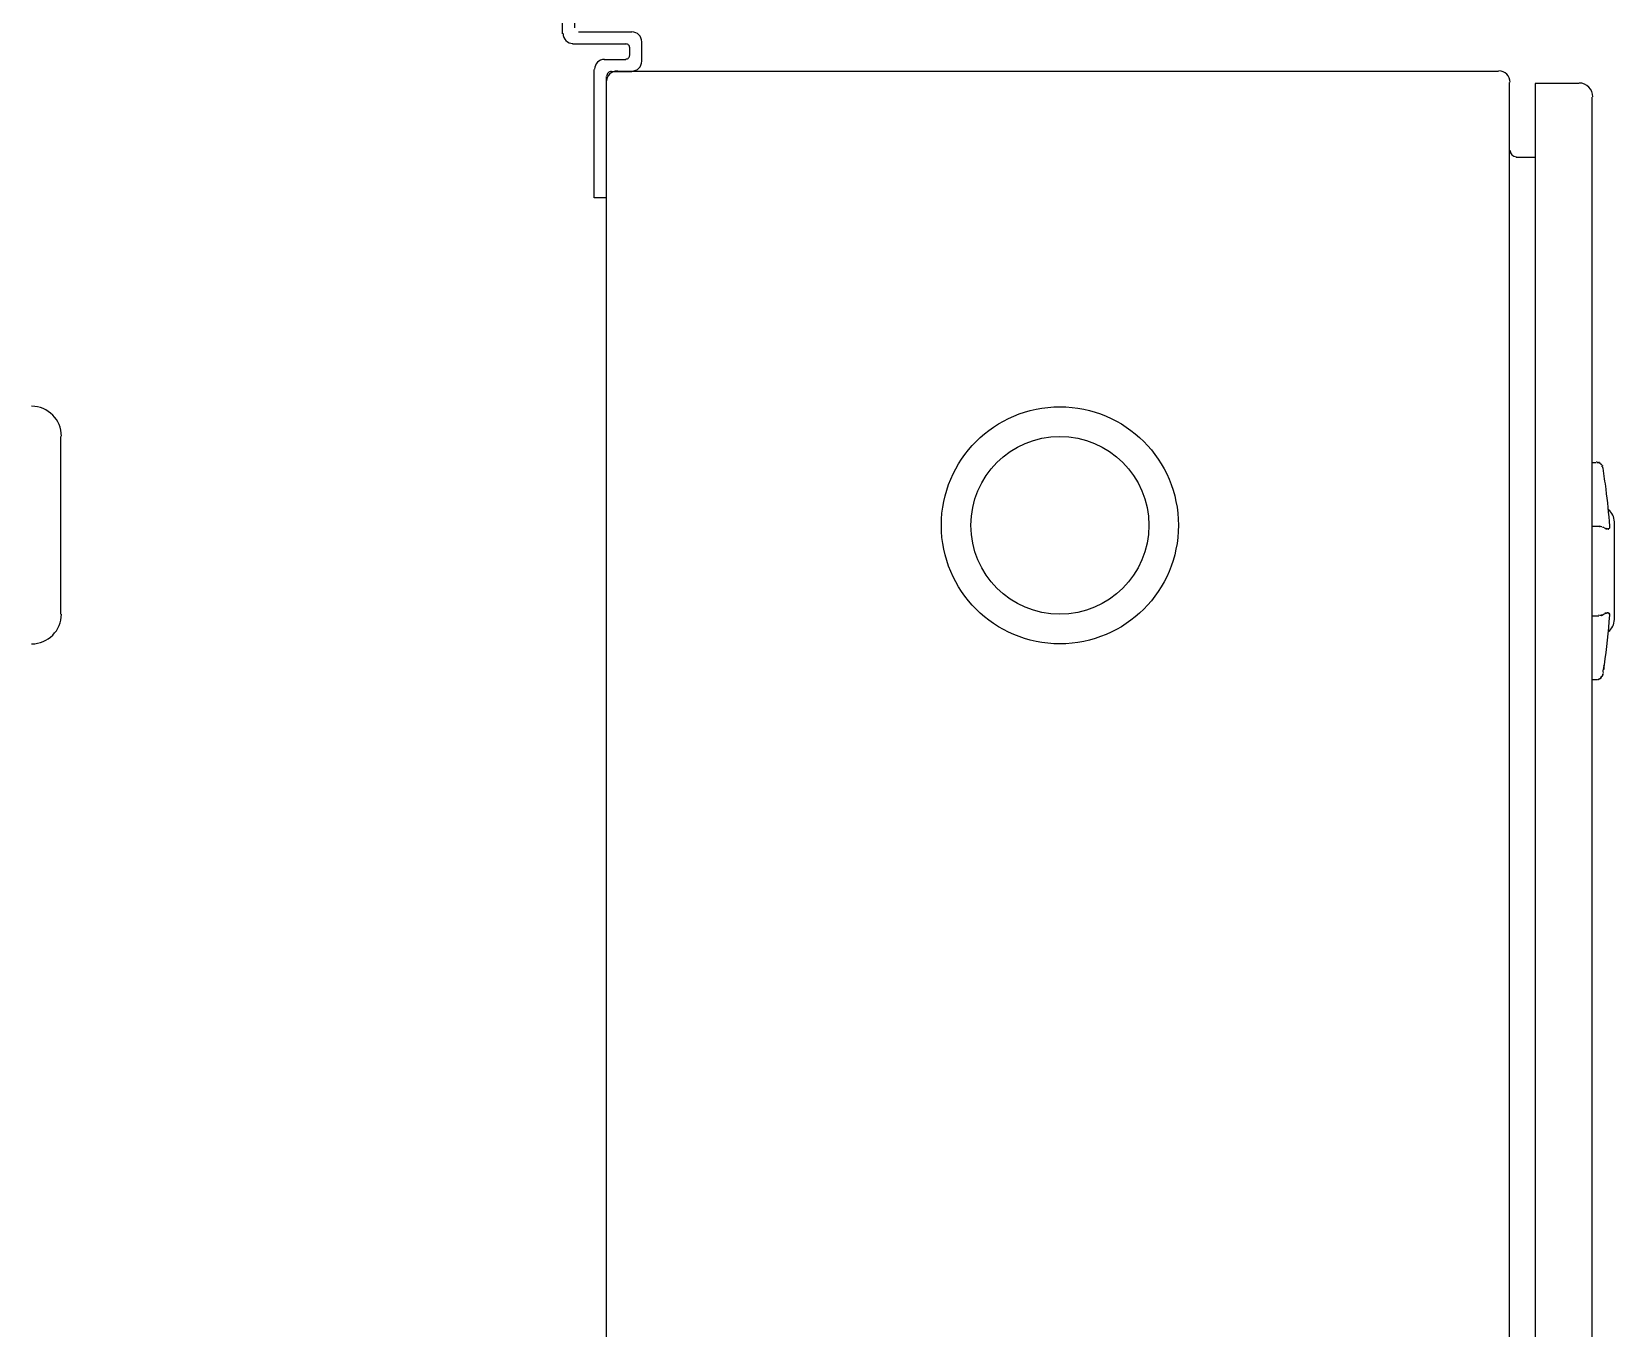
# Model space of a CAD drawing. Header units: feet. Extents: x -159 to 1687, y -48 to 1556.
# Drawn here: x 551.789 to 553.106, y 1043.955 to 1045.033 of the extents above; entities that cross this region are included whole.
import ezdxf

# ---------------------------------------------------------------- set-up
doc = ezdxf.new("R2010")
doc.units = ezdxf.units.FT
doc.header["$MEASUREMENT"] = 0
doc.layers.add('PDF_0', color=7, linetype='Continuous')
doc.layers.add('PDF_Cuadro', color=7, linetype='Continuous')
doc.layers.add('PDF_COLGADOR', color=7, linetype='Continuous', true_color=0x7f7f7f)

msp = doc.modelspace()

# ---------------------------------------------------------------- linework, layer by layer
at = {"layer": 'PDF_0', "lineweight": 25}
msp.add_lwpolyline([(551.81383, 1044.5486), (551.81383, 1044.69652)], dxfattribs=at)
for radius in [0.09855, 0.07396]:
    msp.add_circle((552.64449, 1044.62256), radius, dxfattribs=at)
for centre, start, end in [((551.78945, 1044.69673), 0.00013, 89.99987), ((551.78945, 1044.54881), 270.00013, 359.99987)]:
    msp.add_arc(centre, 0.02479, start, end, dxfattribs=at)
at = {"layer": 'PDF_COLGADOR', "lineweight": 25}
for points in [[(552.23093, 1045.03112), (552.23093, 1045.15404), (552.24093, 1045.15404), (552.24093, 1045.03612)], [(552.24426, 1045.03279), (552.28843, 1045.03279)], [(552.23926, 1045.02279), (552.28343, 1045.02279)], [(552.28676, 1045.01321), (552.28676, 1045.01946)], [(552.29677, 1045.0082), (552.29677, 1045.02446)], [(552.26718, 1044.9957), (552.26718, 1044.89487), (552.25718, 1044.89487), (552.25718, 1045.00154)], [(552.26551, 1045.00987), (552.28343, 1045.00987)], [(552.27135, 1044.99987), (552.28843, 1044.99987)]]:
    msp.add_lwpolyline(points, dxfattribs=at)
for centre, radius, start, end in [((552.23947, 1045.03133), 0.00813, 180.00001, 269.99999), ((552.28864, 1045.02466), 0.00813, 0.00001, 89.99999), ((552.28364, 1045.01966), 0.00313, 359.99996, 90.00004), ((552.28364, 1045.01341), 0.00313, 269.99996, 0.00004), ((552.26572, 1045.00175), 0.00813, 90.00001, 179.99999), ((552.27156, 1044.99591), 0.00396, 89.99996, 180.00004), ((552.28864, 1045.00841), 0.00813, 270.00001, 359.99999)]:
    msp.add_arc(centre, radius, start, end, dxfattribs=at)
at = {"layer": 'PDF_Cuadro', "lineweight": 25}
for points in [[(553.0093, 1044.99987), (552.27635, 1044.99987)], [(552.26718, 1044.9907), (552.26718, 1043.0402)], [(553.01847, 1043.0402), (553.01847, 1044.9907)], [(553.07597, 1044.98987), (553.03972, 1044.98987), (553.03972, 1043.0377), (553.07597, 1043.0377)], [(553.08722, 1043.04895), (553.08722, 1044.97862)], [(553.02388, 1044.92862), (553.03972, 1044.92862)], [(553.08722, 1044.67486), (553.09055, 1044.67486)], [(553.09264, 1044.62152), (553.08722, 1044.62152)], [(553.10555, 1044.54402), (553.10555, 1044.62527)], [(553.08722, 1044.54735), (553.09264, 1044.54735)], [(553.09597, 1044.5011), (553.09597, 1044.50068)], [(553.09639, 1044.5036), (553.0968, 1044.50401), (553.0968, 1044.50485)], [(553.09639, 1044.5011), (553.09639, 1044.50235)], [(553.09055, 1044.49401), (553.08722, 1044.49401)]]:
    msp.add_lwpolyline(points, dxfattribs=at)
for points in [[(553.09141, 1044.67484, 0.0201207), (553.09126, 1044.67485, -0.001902), (553.09178, 1044.67482, 0.0123923), (553.0916, 1044.67478)], [(553.0945, 1044.67327, 0.0123551), (553.09432, 1044.67345, 0.0115425), (553.09413, 1044.67362, 0.0127721), (553.09393, 1044.67378, 0.0129601), (553.09373, 1044.67393)], [(553.09543, 1044.67228, 0.0107088), (553.09532, 1044.67247, 0.0123172), (553.0952, 1044.67267)], [(553.10173, 1044.62201, 0.0145856), (553.09866, 1044.65266, 0.0082741), (553.09612, 1044.66996, 0.0004259), (553.09601, 1044.67066, 0.0226098), (553.09578, 1044.67116)], [(553.09344, 1044.62155, 0.0008488), (553.09324, 1044.62156, 0.0081513), (553.09296, 1044.62152, -0.0060831), (553.0931, 1044.62152)], [(553.09675, 1044.50328, 0.0003536), (553.09689, 1044.50418, 0.0004946), (553.09709, 1044.50548)]]:
    msp.add_lwpolyline(points, format="xyb", dxfattribs=at)
msp.add_lwpolyline([(553.09215, 1044.67467, 0.0113099), (553.09192, 1044.67473, -0.0109114)], format="xyb", close=True, dxfattribs=at)
for centre, radius, start, end in [((552.27656, 1044.99091), 0.00938, 90.00045, 179.99955), ((553.00951, 1044.99091), 0.00938, 0.00045, 89.99955), ((553.07618, 1044.97883), 0.01146, 0.00023, 89.99977), ((553.02409, 1044.93424), 0.00521, 180.0014, 269.9986), ((553.09076, 1044.66819), 0.00708, 87.54338, 89.98015), ((553.09156, 1044.67315), 0.00171, 80.17786, 82.32869), ((553.09072, 1044.66954), 0.00533, 69.16735, 71.7727), ((553.09073, 1044.67), 0.00528, 66.39824, 69.14265), ((553.09065, 1044.66941), 0.00547, 63.7743, 66.33591), ((553.09076, 1044.67007), 0.0052, 60.8433, 63.65919), ((553.09074, 1044.6696), 0.00526, 58.12541, 60.86868), ((553.0907, 1044.66998), 0.00531, 55.28061, 58.06628), ((553.09058, 1044.66989), 0.00546, 41.37129, 44.06778), ((553.09076, 1044.66965), 0.00521, 38.47427, 41.2448), ((553.09066, 1044.66999), 0.00533, 35.71931, 38.4593), ((553.09109, 1044.66987), 0.00481, 32.88851, 35.81001), ((553.09291, 1044.6705), 0.00264, 14.37028, 21.95082), ((553.0541, 1044.65481), 0.04472, 21.77065, 22.31789), ((553.08892, 1044.66894), 0.00753, 25.36898, 27.41085), ((553.09517, 1044.67184), 0.000781, 21.71929, 25.86575), ((553.09284, 1044.62548), 0.01271, 0.00013, 52.4166), ((553.092, 1044.60446), 0.01707, 85.51833, 85.88264), ((553.09211, 1044.60802), 0.01352, 84.30331, 84.75556), ((553.09281, 1044.61269), 0.00883, 83.56918, 84.20086), ((553.09257, 1044.61267), 0.00884, 81.64516, 82.31634), ((553.09314, 1044.61551), 0.00599, 82.74425, 83.69993), ((553.093, 1044.61339), 0.00812, 82.17276, 82.91427), ((553.09257, 1044.61296), 0.00896, 79.76308, 80.42848), ((553.09295, 1044.61325), 0.00868, 80.9846, 81.66156), ((553.09299, 1044.61341), 0.0081, 80.41883, 81.11907), ((553.09309, 1044.61511), 0.00638, 78.2623, 79.11881), ((553.09287, 1044.6127), 0.00882, 79.08719, 79.75659), ((553.09291, 1044.61333), 0.00818, 77.67267, 78.3662), ((553.09214, 1044.61058), 0.01097, 75.9926, 76.5066), ((553.09283, 1044.61303), 0.00886, 76.51229, 77.17714), ((553.09232, 1044.61028), 0.01172, 77.12087, 77.63074), ((553.09259, 1044.61208), 0.00948, 74.04573, 74.61051), ((553.09291, 1044.61242), 0.00909, 75.31027, 75.9616), ((553.09285, 1044.61341), 0.00811, 71.64269, 72.32586), ((553.09256, 1044.61212), 0.00938, 69.74118, 70.33106), ((553.09277, 1044.61222), 0.00923, 69.20358, 69.84231), ((553.09311, 1044.6137), 0.00819, 68.5114, 69.18604), ((553.09455, 1044.61686), 0.00433, 67.64668, 68.9282), ((553.09458, 1044.61678), 0.0044, 65.7986, 66.71336), ((553.09857, 1044.62482), 0.00443, 243.36597, 244.47405), ((553.09013, 1044.60652), 0.01564, 65.16703, 65.6505), ((553.1197, 1044.66616), 0.05108, 243.21682, 243.40531), ((553.10151, 1044.63023), 0.01065, 245.15214, 245.8568), ((553.10299, 1044.63276), 0.01359, 244.79426, 245.31086), ((553.10289, 1044.63308), 0.01365, 245.72111, 246.2372), ((553.10372, 1044.63529), 0.01595, 246.27404, 246.73782), ((553.10281, 1044.63311), 0.01375, 246.86045, 247.37964), ((553.10304, 1044.63325), 0.01435, 247.86851, 248.35002), ((553.10885, 1044.64848), 0.03052, 248.48772, 248.73387), ((553.10685, 1044.64233), 0.02368, 247.47369, 247.77501), ((553.10351, 1044.63467), 0.01584, 249.52039, 249.97533), ((553.10128, 1044.62834), 0.00885, 249.9282, 250.68655), ((553.10261, 1044.63318), 0.01384, 252.03181, 252.55524), ((553.10277, 1044.6327), 0.01339, 250.76445, 251.29462), ((553.1037, 1044.63565), 0.01655, 251.53004, 251.92318), ((553.10066, 1044.62637), 0.00692, 253.97242, 254.88883), ((553.1022, 1044.63126), 0.01191, 253.33662, 253.90571), ((553.10109, 1044.62719), 0.00768, 252.56094, 253.4276), ((553.10108, 1044.62799), 0.00854, 254.81411, 255.63844), ((553.10145, 1044.62955), 0.00977, 255.86092, 256.48976), ((553.10071, 1044.62692), 0.00706, 258.41397, 259.32976), ((553.1009, 1044.62776), 0.00837, 259.50685, 260.19467), ((553.10189, 1044.63025), 0.01089, 256.70403, 257.30391), ((553.10072, 1044.62528), 0.00584, 257.33886, 258.34396), ((553.10085, 1044.62646), 0.00703, 260.41663, 261.33718), ((553.10032, 1044.62401), 0.00458, 262.68439, 264.00271), ((553.10018, 1044.62264), 0.00278, 261.07405, 263.01669), ((553.10033, 1044.62365), 0.00422, 265.56832, 266.97039), ((553.10028, 1044.62232), 0.00247, 263.79553, 265.76882), ((553.10031, 1044.62176), 0.00232, 266.58414, 268.85454), ((553.10036, 1044.62465), 0.0048, 268.81907, 269.93614), ((553.10035, 1044.62147), 0.00203, 269.99903, 272.43048), ((553.10034, 1044.62218), 0.00275, 272.31432, 274.24343), ((553.10036, 1044.62112), 0.00168, 274.07822, 276.95838), ((553.10038, 1044.62115), 0.00129, 278.71154, 281.984), ((553.10031, 1044.62101), 0.00116, 284.77325, 287.92492), ((553.10039, 1044.62143), 0.00199, 276.63247, 279.18334), ((553.10038, 1044.62117), 0.00131, 281.84686, 284.95369), ((553.10037, 1044.62084), 0.000979, 291.29224, 295.10109), ((553.10034, 1044.62093), 0.00149, 288.05335, 291.17599), ((553.10035, 1044.62088), 0.00103, 306.06355, 309.59323), ((553.10031, 1044.62092), 0.00109, 320.56413, 323.78126), ((553.10027, 1044.62095), 0.00114, 323.70138, 326.83833), ((553.10071, 1044.621), 0.00116, 295.07861, 298.36611), ((553.10014, 1044.62101), 0.00128, 330.25176, 332.90005), ((553.10075, 1044.6209), 0.00105, 298.70134, 302.40054), ((553.10077, 1044.62089), 0.00103, 302.30367, 306.03562), ((553.09945, 1044.62131), 0.00194, 358.81153, 2.88256), ((553.10073, 1044.62093), 0.00109, 309.73715, 313.17386), ((553.10089, 1044.62077), 0.000864, 312.49007, 316.73472), ((553.10057, 1044.62106), 0.0013, 317.09318, 320.04912), ((553.10046, 1044.62082), 0.00132, 327.11488, 330.4306), ((553.1005, 1044.62082), 0.00129, 333.18421, 336.41145), ((553.10031, 1044.62091), 0.0015, 336.17792, 339.08268), ((553.10011, 1044.62083), 0.00168, 339.04059, 341.85801), ((553.10012, 1044.62096), 0.00169, 341.86105, 344.22585), ((553.10025, 1044.62081), 0.00154, 344.2629, 347.06718), ((553.10006, 1044.62087), 0.00174, 346.6829, 349.33029), ((553.10007, 1044.62122), 0.00173, 348.72917, 351.38533), ((553.09719, 1044.62129), 0.00461, 3.05942, 5.8566), ((553.10042, 1044.62082), 0.00138, 350.98664, 353.95396), ((553.09863, 1044.62131), 0.00318, 355.23213, 356.82213), ((553.09897, 1044.62132), 0.00283, 353.57917, 355.27741), ((553.09283, 1044.56255), 0.01478, 270.17566, 270.69457), ((553.09282, 1044.55164), 0.00429, 270.96252, 271.931), ((553.09285, 1044.55627), 0.0085, 272.5303, 273.21426), ((553.09289, 1044.55596), 0.00819, 273.93273, 274.65468), ((553.09284, 1044.55626), 0.00849, 274.6142, 275.29752), ((553.0926, 1044.55605), 0.00827, 276.45919, 277.19438), ((553.09291, 1044.55588), 0.00811, 275.2875, 275.98976), ((553.09278, 1044.55685), 0.00908, 277.08019, 277.69887), ((553.09262, 1044.55637), 0.00858, 279.0461, 279.72889), ((553.09304, 1044.55486), 0.00708, 277.74558, 278.54735), ((553.0928, 1044.55511), 0.00731, 280.26096, 281.06238), ((553.09264, 1044.55813), 0.0108, 278.3811, 278.94034), ((553.09325, 1044.55445), 0.00665, 279.47627, 280.31287), ((553.09303, 1044.55542), 0.00764, 280.7824, 281.50123), ((553.09273, 1044.55665), 0.00885, 282.7117, 283.37715), ((553.09346, 1044.55342), 0.00552, 285.01201, 286.03854), ((553.09268, 1044.55629), 0.00848, 285.73462, 286.40949), ((553.0931, 1044.55614), 0.00835, 283.18145, 283.86244), ((553.09284, 1044.5563), 0.00895, 283.92777, 284.58334), ((553.09365, 1044.55367), 0.00579, 284.43189, 285.43156), ((553.09281, 1044.5563), 0.00848, 286.9868, 287.66071), ((553.09223, 1044.55863), 0.01089, 286.45446, 286.98655), ((553.09255, 1044.5572), 0.00941, 289.89551, 290.48421), ((553.0927, 1044.55728), 0.0094, 289.32049, 289.95539), ((553.11793, 1044.49336), 0.05931, 111.65531, 111.83095), ((553.09238, 1044.55759), 0.0101, 290.32763, 290.93692), ((553.09406, 1044.55391), 0.00573, 291.6437, 293.23651), ((553.092, 1044.55822), 0.0107, 293.19849, 294.49249), ((553.10702, 1044.52792), 0.02296, 116.42979, 116.91386), ((553.10151, 1044.53935), 0.01016, 115.63542, 116.36036), ((552.57462, 1044.58463), 0.52843, 351.49055, 356.00158), ((553.10034, 1044.54181), 0.0075, 113.41076, 114.09), ((553.10036, 1044.54271), 0.0069, 111.94918, 112.6836), ((553.10033, 1044.54352), 0.00643, 110.87634, 111.59174), ((553.10088, 1044.54239), 0.00745, 109.71951, 110.38561), ((553.10022, 1044.54523), 0.00448, 106.69945, 107.62578), ((553.10018, 1044.54564), 0.00414, 103.79151, 104.76156), ((553.0999, 1044.54665), 0.0031, 102.49035, 103.73299), ((553.10019, 1044.54569), 0.00415, 97.45672, 98.43178), ((553.10016, 1044.54709), 0.00275, 94.54916, 96.02192), ((553.10026, 1044.54644), 0.0034, 93.8009, 94.88633), ((553.10028, 1044.54693), 0.00292, 92.99628, 94.20574), ((553.10038, 1044.54853), 0.000903, 75.25653, 77.99082), ((553.09284, 1044.54422), 0.01271, 307.5834, 359.99987), ((553.10029, 1044.5477), 0.00215, 77.72142, 79.26731), ((553.10038, 1044.54849), 0.00135, 73.34828, 75.60398), ((553.10081, 1044.54852), 0.000901, 67.98717, 70.77857), ((553.10078, 1044.54884), 0.00101, 66.12899, 68.7815), ((553.10067, 1044.54862), 0.00125, 63.32354, 65.3914), ((553.10094, 1044.54873), 0.000663, 60.36701, 64.06652), ((553.10068, 1044.54868), 0.0012, 58.63252, 60.77706), ((553.10087, 1044.54898), 0.00084, 56.13293, 59.05872), ((553.10096, 1044.54909), 0.000694, 52.94417, 56.64675), ((553.10031, 1044.5485), 0.00107, 3.66639, 6.38975), ((553.10077, 1044.54881), 0.00103, 49.30991, 51.65115), ((553.10053, 1044.54853), 0.00127, 6.62109, 9.16639), ((553.09713, 1044.54812), 0.00466, 354.97723, 355.92268), ((553.10084, 1044.5485), 0.000958, 4.8452, 7.73367), ((553.0987, 1044.5484), 0.0031, 359.81023, 0.9488), ((553.09819, 1044.54835), 0.00361, 358.05814, 359.10145), ((553.08321, 1044.50141), 0.01287, 350.38073, 350.93882), ((553.08957, 1044.50097), 0.00667, 350.49318, 351.26455), ((553.09951, 1044.49981), 0.0033, 170.16936, 171.26562), ((553.1015, 1044.49969), 0.00515, 170.3668, 171.24455), ((553.0822, 1044.50486), 0.01444, 350.86524, 351.41036), ((553.10249, 1044.502), 0.00591, 170.77927, 171.60332), ((553.10041, 1044.50277), 0.00376, 170.46078, 171.447), ((553.07588, 1044.50699), 0.02116, 350.90799, 351.32172), ((553.10554, 1044.50258), 0.00877, 170.87861, 171.52172), ((553.06718, 1044.51039), 0.0301, 351.23902, 351.6025), ((553.08005, 1044.50704), 0.01708, 351.13552, 351.61796), ((553.10721, 1044.50363), 0.01037, 170.95835, 171.55), ((553.09076, 1044.50141), 0.00698, 270.00128, 270.75673)]:
    msp.add_arc(centre, radius, start, end, dxfattribs=at)
for points in [[(553.09365, 1044.6219), (553.09362, 1044.6219), (553.09359, 1044.62191), (553.09356, 1044.62191)], [(553.09499, 1044.62123), (553.09496, 1044.62124), (553.09493, 1044.62125), (553.0949, 1044.62126)], [(553.09544, 1044.62111), (553.09541, 1044.62112), (553.09538, 1044.62113), (553.09535, 1044.62114)], [(553.09545, 1044.62108), (553.09542, 1044.62109), (553.09538, 1044.6211), (553.09535, 1044.62111)], [(553.09555, 1044.62105), (553.09552, 1044.62106), (553.09548, 1044.62107), (553.09545, 1044.62108)], [(553.09572, 1044.62095), (553.09569, 1044.62096), (553.09566, 1044.62097), (553.09562, 1044.62098)], [(553.09577, 1044.62145), (553.09574, 1044.62146), (553.0957, 1044.62147), (553.09567, 1044.62148)], [(553.09601, 1044.62064), (553.096, 1044.62064), (553.096, 1044.62064), (553.096, 1044.62064)], [(553.09619, 1044.62077), (553.09616, 1044.62078), (553.09613, 1044.62079), (553.0961, 1044.62081)], [(553.09654, 1044.62067), (553.09648, 1044.62069), (553.09642, 1044.62072), (553.09637, 1044.62074)], [(553.09698, 1044.62037), (553.09698, 1044.62037), (553.09698, 1044.62037), (553.09698, 1044.62037)], [(553.09785, 1044.62029), (553.09789, 1044.62028), (553.09793, 1044.62026), (553.09796, 1044.62025)], [(553.10177, 1044.62151), (553.10175, 1044.62167), (553.10174, 1044.62184), (553.10173, 1044.62201)], [(553.10178, 1044.62112), (553.10178, 1044.62117), (553.10178, 1044.62123), (553.10178, 1044.62128)], [(553.09271, 1044.548), (553.09278, 1044.548), (553.09284, 1044.54801), (553.09291, 1044.54801)], [(553.09328, 1044.54777), (553.09328, 1044.54777), (553.09329, 1044.54777), (553.09329, 1044.54777)], [(553.09335, 1044.54778), (553.09338, 1044.54778), (553.09342, 1044.54778), (553.09345, 1044.54779)], [(553.09343, 1044.5474), (553.09346, 1044.5474), (553.0935, 1044.54741), (553.09353, 1044.54741)], [(553.09431, 1044.54796), (553.09434, 1044.54796), (553.09437, 1044.54797), (553.0944, 1044.54798)], [(553.09458, 1044.548), (553.09461, 1044.548), (553.09464, 1044.54801), (553.09468, 1044.54802)], [(553.09551, 1044.54783), (553.09554, 1044.54784), (553.09558, 1044.54785), (553.09561, 1044.54786)], [(553.09558, 1044.54829), (553.09561, 1044.5483), (553.09564, 1044.54831), (553.09567, 1044.54832)], [(553.09577, 1044.54823), (553.0958, 1044.54824), (553.09583, 1044.54825), (553.09586, 1044.54827)], [(553.09695, 1044.54879), (553.09693, 1044.54878), (553.09691, 1044.54877), (553.09688, 1044.54876)], [(553.09707, 1044.54852), (553.09705, 1044.54851), (553.09702, 1044.5485), (553.097, 1044.54848)], [(553.09721, 1044.54886), (553.09718, 1044.54885), (553.09715, 1044.54884), (553.09713, 1044.54883)], [(553.09723, 1044.54874), (553.09721, 1044.54873), (553.09719, 1044.54872), (553.09716, 1044.54871)], [(553.0973, 1044.54919), (553.09728, 1044.54918), (553.09726, 1044.54917), (553.09723, 1044.54916)], [(553.09744, 1044.54931), (553.09741, 1044.5493), (553.09738, 1044.54929), (553.09736, 1044.54928)], [(553.09769, 1044.54907), (553.09767, 1044.54906), (553.09765, 1044.54906), (553.09762, 1044.54905)], [(553.09781, 1044.54892), (553.09779, 1044.54891), (553.09777, 1044.5489), (553.09774, 1044.54889)], [(553.09784, 1044.54958), (553.09782, 1044.54957), (553.0978, 1044.54956), (553.09777, 1044.54955)], [(553.09791, 1044.54924), (553.09789, 1044.54923), (553.09786, 1044.54922), (553.09784, 1044.5492)], [(553.09814, 1044.54929), (553.09812, 1044.54928), (553.09809, 1044.54928), (553.09807, 1044.54927)], [(553.09818, 1044.54912), (553.09816, 1044.54911), (553.09813, 1044.5491), (553.0981, 1044.54909)], [(553.09821, 1044.54924), (553.09818, 1044.54924), (553.09816, 1044.54923), (553.09814, 1044.54922)], [(553.09841, 1044.54963), (553.09838, 1044.54963), (553.09835, 1044.54962), (553.09833, 1044.54961)], [(553.09853, 1044.54941), (553.09851, 1044.5494), (553.09848, 1044.54939), (553.09846, 1044.54938)], [(553.09859, 1044.54943), (553.09857, 1044.54942), (553.09855, 1044.54941), (553.09853, 1044.54941)], [(553.09861, 1044.54917), (553.09859, 1044.54916), (553.09856, 1044.54915), (553.09853, 1044.54915)], [(553.09866, 1044.5494), (553.09864, 1044.54939), (553.09862, 1044.54939), (553.09859, 1044.54938)], [(553.09872, 1044.54951), (553.09869, 1044.5495), (553.09867, 1044.54949), (553.09865, 1044.54949)], [(553.09877, 1044.5495), (553.09874, 1044.5495), (553.09872, 1044.54949), (553.09869, 1044.54948)], [(553.09894, 1044.54943), (553.09891, 1044.54942), (553.09889, 1044.54942), (553.09886, 1044.54941)], [(553.09902, 1044.54957), (553.099, 1044.54957), (553.09897, 1044.54956), (553.09895, 1044.54955)], [(553.09904, 1044.54951), (553.09902, 1044.5495), (553.09899, 1044.5495), (553.09897, 1044.54949)], [(553.09935, 1044.54971), (553.09932, 1044.54971), (553.0993, 1044.5497), (553.09927, 1044.5497)], [(553.09938, 1044.54922), (553.09936, 1044.54922), (553.09934, 1044.54921), (553.09931, 1044.5492)], [(553.0994, 1044.54935), (553.09938, 1044.54934), (553.09935, 1044.54934), (553.09933, 1044.54933)], [(553.09944, 1044.54971), (553.09942, 1044.54971), (553.0994, 1044.54971), (553.09938, 1044.5497)], [(553.09946, 1044.54936), (553.09944, 1044.54935), (553.09942, 1044.54935), (553.0994, 1044.54935)], [(553.09953, 1044.54925), (553.0995, 1044.54925), (553.09948, 1044.54924), (553.09946, 1044.54924)], [(553.09966, 1044.54938), (553.09964, 1044.54938), (553.09962, 1044.54937), (553.0996, 1044.54937)], [(553.09976, 1044.54978), (553.09974, 1044.54977), (553.09971, 1044.54977), (553.09969, 1044.54977)], [(553.09988, 1044.54982), (553.09986, 1044.54982), (553.09984, 1044.54982), (553.09982, 1044.54982)], [(553.10003, 1044.54983), (553.10002, 1044.54983), (553.1, 1044.54983), (553.09998, 1044.54983)], [(553.10023, 1044.54943), (553.10021, 1044.54943), (553.10019, 1044.54943), (553.10017, 1044.54943)], [(553.10029, 1044.54985), (553.10027, 1044.54985), (553.10025, 1044.54985), (553.10023, 1044.54985)], [(553.10034, 1044.54985), (553.10033, 1044.54985), (553.10031, 1044.54985), (553.10029, 1044.54985)], [(553.10041, 1044.54985), (553.10039, 1044.54985), (553.10037, 1044.54985), (553.10034, 1044.54985)], [(553.10045, 1044.54943), (553.10043, 1044.54943), (553.10041, 1044.54943), (553.10039, 1044.54943)], [(553.10048, 1044.54985), (553.10047, 1044.54985), (553.10045, 1044.54985), (553.10043, 1044.54985)], [(553.10049, 1044.54984), (553.10048, 1044.54985), (553.10046, 1044.54985), (553.10044, 1044.54985)], [(553.10058, 1044.54984), (553.10056, 1044.54984), (553.10055, 1044.54984), (553.10053, 1044.54984)], [(553.10061, 1044.54983), (553.10059, 1044.54983), (553.10058, 1044.54983), (553.10056, 1044.54983)], [(553.10062, 1044.54942), (553.1006, 1044.54942), (553.10058, 1044.54942), (553.10056, 1044.54942)], [(553.10068, 1044.54982), (553.10067, 1044.54983), (553.10065, 1044.54983), (553.10063, 1044.54983)], [(553.10099, 1044.54921), (553.10098, 1044.54922), (553.10097, 1044.54922), (553.10096, 1044.54923)], [(553.10105, 1044.54915), (553.10104, 1044.54916), (553.10104, 1044.54917), (553.10103, 1044.54918)], [(553.1011, 1044.54938), (553.10109, 1044.54938), (553.10107, 1044.54939), (553.10106, 1044.54939)], [(553.10111, 1044.5491), (553.1011, 1044.54911), (553.10109, 1044.54912), (553.10108, 1044.54912)], [(553.10114, 1044.54907), (553.10113, 1044.54908), (553.10112, 1044.54909), (553.10111, 1044.5491)], [(553.10118, 1044.54901), (553.10117, 1044.54902), (553.10117, 1044.54903), (553.10116, 1044.54904)], [(553.10133, 1044.54881), (553.10132, 1044.54882), (553.10132, 1044.54884), (553.10131, 1044.54885)], [(553.10136, 1044.54868), (553.10135, 1044.5487), (553.10135, 1044.54871), (553.10135, 1044.54873)], [(553.10138, 1044.54849), (553.10138, 1044.5485), (553.10138, 1044.54852), (553.10138, 1044.54854)], [(553.10139, 1044.54842), (553.10139, 1044.54844), (553.10139, 1044.54845), (553.10139, 1044.54847)], [(553.10149, 1044.5493), (553.10147, 1044.54931), (553.10146, 1044.54933), (553.10145, 1044.54934)], [(553.1015, 1044.54954), (553.10149, 1044.54955), (553.10148, 1044.54956), (553.10147, 1044.54957)], [(553.10154, 1044.54922), (553.10154, 1044.54923), (553.10153, 1044.54925), (553.10152, 1044.54926)], [(553.10157, 1044.54918), (553.10156, 1044.54919), (553.10155, 1044.54921), (553.10154, 1044.54922)], [(553.10159, 1044.54914), (553.10159, 1044.54916), (553.10158, 1044.54917), (553.10157, 1044.54918)], [(553.10162, 1044.5491), (553.10161, 1044.54912), (553.1016, 1044.54913), (553.10159, 1044.54914)], [(553.10164, 1044.54906), (553.10163, 1044.54907), (553.10163, 1044.54909), (553.10162, 1044.5491)], [(553.10166, 1044.54902), (553.10165, 1044.54903), (553.10165, 1044.54905), (553.10164, 1044.54906)], [(553.10168, 1044.54897), (553.10168, 1044.54899), (553.10167, 1044.549), (553.10166, 1044.54902)], [(553.1017, 1044.54893), (553.10169, 1044.54895), (553.10169, 1044.54896), (553.10168, 1044.54897)], [(553.10172, 1044.54889), (553.10171, 1044.5489), (553.1017, 1044.54892), (553.1017, 1044.54893)], [(553.10173, 1044.54885), (553.10172, 1044.54886), (553.10172, 1044.54888), (553.10172, 1044.54889)], [(553.10175, 1044.54882), (553.10175, 1044.54884), (553.10174, 1044.54886), (553.10174, 1044.54887)], [(553.10175, 1044.54877), (553.10175, 1044.54878), (553.10175, 1044.54879), (553.10174, 1044.54881)], [(553.10177, 1044.54872), (553.10177, 1044.54874), (553.10177, 1044.54875), (553.10176, 1044.54877)], [(553.10178, 1044.54867), (553.10178, 1044.54869), (553.10178, 1044.5487), (553.10177, 1044.54872)], [(553.1018, 1044.5485), (553.1018, 1044.54852), (553.1018, 1044.54854), (553.1018, 1044.54855)], [(553.1018, 1044.54834), (553.1018, 1044.54835), (553.1018, 1044.54837), (553.1018, 1044.54839)], [(553.1018, 1044.54824), (553.1018, 1044.54825), (553.1018, 1044.54827), (553.1018, 1044.54829)], [(553.1018, 1044.54794), (553.1018, 1044.54794), (553.1018, 1044.54795), (553.1018, 1044.54795)], [(553.1018, 1044.54781), (553.1018, 1044.54783), (553.1018, 1044.54784), (553.1018, 1044.54785)], [(553.10183, 1044.54795), (553.10183, 1044.54798), (553.10183, 1044.54802), (553.10183, 1044.54805)], [(553.09577, 1044.49988), (553.09577, 1044.4999), (553.09577, 1044.49992), (553.09578, 1044.49994)], [(553.0959, 1044.49924), (553.09589, 1044.49923), (553.09589, 1044.49921), (553.09589, 1044.4992)], [(553.09593, 1044.49927), (553.09593, 1044.49926), (553.09593, 1044.49924), (553.09592, 1044.49923)], [(553.09601, 1044.49909), (553.09601, 1044.49908), (553.09601, 1044.49907), (553.09601, 1044.49906)], [(553.0961, 1044.50103), (553.09611, 1044.50107), (553.09611, 1044.50111), (553.09612, 1044.50114)], [(553.09611, 1044.49912), (553.09612, 1044.49914), (553.09612, 1044.49915), (553.09612, 1044.49917)], [(553.09614, 1044.49993), (553.09614, 1044.49996), (553.09615, 1044.49999), (553.09615, 1044.50003)], [(553.09614, 1044.49952), (553.09614, 1044.49953), (553.09614, 1044.49954), (553.09614, 1044.49954)], [(553.09618, 1044.49911), (553.09618, 1044.49912), (553.09618, 1044.49913), (553.09618, 1044.49914)], [(553.09619, 1044.49914), (553.09619, 1044.49916), (553.09619, 1044.49918), (553.09619, 1044.49919)], [(553.0962, 1044.50013), (553.09621, 1044.50015), (553.09621, 1044.50018), (553.09622, 1044.5002)], [(553.09624, 1044.50078), (553.09624, 1044.50081), (553.09625, 1044.50084), (553.09625, 1044.50087)], [(553.09625, 1044.5001), (553.09626, 1044.50014), (553.09626, 1044.50018), (553.09627, 1044.50021)], [(553.09626, 1044.50042), (553.09626, 1044.50045), (553.09627, 1044.50047), (553.09627, 1044.5005)], [(553.0963, 1044.49993), (553.0963, 1044.49994), (553.0963, 1044.49995), (553.0963, 1044.49996)], [(553.0963, 1044.49965), (553.0963, 1044.49966), (553.0963, 1044.49967), (553.0963, 1044.49968)], [(553.09634, 1044.50088), (553.09635, 1044.5009), (553.09635, 1044.50092), (553.09635, 1044.50094)], [(553.09637, 1044.50126), (553.09637, 1044.50128), (553.09637, 1044.5013), (553.09637, 1044.50131)], [(553.09641, 1044.50031), (553.09641, 1044.50028), (553.0964, 1044.50024), (553.0964, 1044.50021)], [(553.09641, 1044.50352), (553.09642, 1044.50357), (553.09643, 1044.50361), (553.09643, 1044.50365)], [(553.09641, 1044.50251), (553.09641, 1044.50254), (553.09642, 1044.50256), (553.09642, 1044.50259)], [(553.09643, 1044.50189), (553.09643, 1044.5019), (553.09643, 1044.50192), (553.09643, 1044.50193)], [(553.09643, 1044.50151), (553.09643, 1044.50152), (553.09643, 1044.50153), (553.09643, 1044.50153)], [(553.09649, 1044.50168), (553.09649, 1044.50169), (553.09649, 1044.5017), (553.0965, 1044.50171)], [(553.0965, 1044.50137), (553.0965, 1044.50139), (553.09651, 1044.50141), (553.09651, 1044.50143)], [(553.09656, 1044.50268), (553.09657, 1044.50273), (553.09658, 1044.50278), (553.09659, 1044.50283)], [(553.0966, 1044.50493), (553.0966, 1044.50495), (553.0966, 1044.50496), (553.0966, 1044.50498)], [(553.09663, 1044.50202), (553.09663, 1044.50203), (553.09664, 1044.50205), (553.09664, 1044.50206)], [(553.09668, 1044.50307), (553.09669, 1044.5031), (553.09669, 1044.50313), (553.0967, 1044.50317)], [(553.09674, 1044.5034), (553.09675, 1044.50344), (553.09676, 1044.50349), (553.09676, 1044.50353)], [(553.09676, 1044.50427), (553.09676, 1044.50428), (553.09676, 1044.5043), (553.09676, 1044.50431)], [(553.09679, 1044.50252), (553.09679, 1044.50253), (553.09679, 1044.50254), (553.09679, 1044.50255)], [(553.0969, 1044.50418), (553.0969, 1044.5042), (553.0969, 1044.50421), (553.0969, 1044.50422)], [(553.09694, 1044.50459), (553.09694, 1044.50461), (553.09694, 1044.50463), (553.09695, 1044.50465)], [(553.09695, 1044.50282), (553.09695, 1044.50285), (553.09696, 1044.50287), (553.09696, 1044.5029)], [(553.09697, 1044.50542), (553.09698, 1044.50547), (553.09699, 1044.50551), (553.09699, 1044.50555)], [(553.09699, 1044.50306), (553.097, 1044.5031), (553.097, 1044.50313), (553.09701, 1044.50316)], [(553.09705, 1044.50551), (553.09705, 1044.50555), (553.09706, 1044.50558), (553.09706, 1044.50561)], [(553.0971, 1044.50521), (553.0971, 1044.50525), (553.09711, 1044.50529), (553.09711, 1044.50532)], [(553.09718, 1044.50503), (553.09718, 1044.50505), (553.09719, 1044.50508), (553.09719, 1044.5051)], [(553.09726, 1044.50614), (553.09728, 1044.50623), (553.09729, 1044.50631), (553.0973, 1044.5064)], [(553.0908, 1044.49443), (553.09082, 1044.49443), (553.09084, 1044.49443), (553.09086, 1044.49443)], [(553.09114, 1044.49402), (553.09115, 1044.49402), (553.09117, 1044.49402), (553.09119, 1044.49402)], [(553.09125, 1044.49403), (553.09126, 1044.49403), (553.09128, 1044.49403), (553.0913, 1044.49404)], [(553.09131, 1044.49443), (553.09132, 1044.49443), (553.09133, 1044.49444), (553.09134, 1044.49444)], [(553.09137, 1044.49402), (553.09138, 1044.49402), (553.09139, 1044.49402), (553.0914, 1044.49402)], [(553.09143, 1044.49404), (553.09144, 1044.49404), (553.09146, 1044.49404), (553.09147, 1044.49404)], [(553.09145, 1044.49409), (553.09147, 1044.49409), (553.09148, 1044.49409), (553.0915, 1044.49409)], [(553.09149, 1044.49447), (553.09151, 1044.49447), (553.09152, 1044.49447), (553.09154, 1044.49447)], [(553.09149, 1044.49405), (553.09151, 1044.49405), (553.09152, 1044.49405), (553.09154, 1044.49406)], [(553.0915, 1044.49445), (553.09151, 1044.49446), (553.09152, 1044.49446), (553.09153, 1044.49446)], [(553.09151, 1044.49418), (553.09153, 1044.49418), (553.09155, 1044.49418), (553.09156, 1044.49419)], [(553.09151, 1044.49403), (553.09152, 1044.49403), (553.09153, 1044.49403), (553.09154, 1044.49403)], [(553.09154, 1044.49445), (553.09155, 1044.49445), (553.09156, 1044.49445), (553.09157, 1044.49445)], [(553.09161, 1044.49446), (553.09162, 1044.49446), (553.09163, 1044.49446), (553.09164, 1044.49446)], [(553.09162, 1044.49446), (553.09163, 1044.49446), (553.09165, 1044.49446), (553.09166, 1044.49446)], [(553.09166, 1044.49447), (553.09167, 1044.49447), (553.09168, 1044.49447), (553.09169, 1044.49447)], [(553.0917, 1044.4942), (553.09172, 1044.4942), (553.09174, 1044.4942), (553.09176, 1044.49421)], [(553.09175, 1044.49408), (553.09176, 1044.49408), (553.09178, 1044.49409), (553.0918, 1044.49409)], [(553.0918, 1044.49449), (553.09181, 1044.4945), (553.09182, 1044.4945), (553.09183, 1044.4945)], [(553.09184, 1044.49424), (553.09186, 1044.49425), (553.09188, 1044.49425), (553.09189, 1044.49426)], [(553.09186, 1044.4946), (553.09188, 1044.4946), (553.0919, 1044.49461), (553.09191, 1044.49461)], [(553.09195, 1044.49425), (553.09197, 1044.49425), (553.09199, 1044.49426), (553.092, 1044.49426)], [(553.09199, 1044.49446), (553.09199, 1044.49447), (553.092, 1044.49447), (553.09201, 1044.49447)], [(553.09201, 1044.49465), (553.09202, 1044.49465), (553.09203, 1044.49465), (553.09204, 1044.49466)], [(553.09201, 1044.49453), (553.09202, 1044.49453), (553.09203, 1044.49453), (553.09204, 1044.49454)], [(553.09201, 1044.49447), (553.09202, 1044.49447), (553.09203, 1044.49447), (553.09203, 1044.49447)], [(553.09206, 1044.49472), (553.09208, 1044.49472), (553.09209, 1044.49472), (553.0921, 1044.49473)], [(553.09207, 1044.49448), (553.09208, 1044.49448), (553.09209, 1044.49449), (553.0921, 1044.49449)], [(553.09217, 1044.49461), (553.09218, 1044.49461), (553.0922, 1044.49462), (553.09221, 1044.49462)], [(553.0922, 1044.49423), (553.09221, 1044.49423), (553.09223, 1044.49424), (553.09224, 1044.49424)], [(553.09224, 1044.49456), (553.09225, 1044.49456), (553.09226, 1044.49457), (553.09227, 1044.49457)], [(553.09227, 1044.49464), (553.09228, 1044.49464), (553.0923, 1044.49464), (553.09231, 1044.49465)], [(553.09229, 1044.49454), (553.0923, 1044.49454), (553.09231, 1044.49454), (553.09232, 1044.49455)], [(553.09232, 1044.49455), (553.09232, 1044.49455), (553.09233, 1044.49455), (553.09234, 1044.49456)], [(553.09234, 1044.49454), (553.09235, 1044.49454), (553.09236, 1044.49454), (553.09237, 1044.49455)], [(553.09236, 1044.49451), (553.09238, 1044.49451), (553.0924, 1044.49452), (553.09241, 1044.49452)], [(553.09241, 1044.49457), (553.09243, 1044.49457), (553.09245, 1044.49458), (553.09246, 1044.49459)], [(553.09249, 1044.49456), (553.0925, 1044.49457), (553.09251, 1044.49457), (553.09252, 1044.49457)], [(553.0925, 1044.49473), (553.09251, 1044.49473), (553.09252, 1044.49474), (553.09253, 1044.49474)], [(553.09254, 1044.49454), (553.09255, 1044.49455), (553.09257, 1044.49455), (553.09259, 1044.49456)], [(553.0926, 1044.49461), (553.09262, 1044.49461), (553.09263, 1044.49462), (553.09264, 1044.49462)], [(553.09264, 1044.49478), (553.09265, 1044.49478), (553.09266, 1044.49479), (553.09267, 1044.49479)], [(553.09266, 1044.49462), (553.09267, 1044.49462), (553.09268, 1044.49462), (553.09269, 1044.49463)], [(553.09267, 1044.49479), (553.09268, 1044.4948), (553.0927, 1044.4948), (553.09271, 1044.49481)], [(553.09271, 1044.49471), (553.09272, 1044.49471), (553.09274, 1044.49472), (553.09275, 1044.49472)], [(553.09274, 1044.49482), (553.09275, 1044.49483), (553.09276, 1044.49483), (553.09277, 1044.49483)], [(553.09277, 1044.49483), (553.09278, 1044.49484), (553.09279, 1044.49484), (553.0928, 1044.49485)], [(553.09278, 1044.49477), (553.09279, 1044.49477), (553.0928, 1044.49478), (553.09281, 1044.49478)], [(553.09283, 1044.49486), (553.09285, 1044.49487), (553.09286, 1044.49487), (553.09287, 1044.49488)], [(553.09289, 1044.49499), (553.0929, 1044.495), (553.09292, 1044.49501), (553.09293, 1044.49501)], [(553.09292, 1044.49493), (553.09293, 1044.49493), (553.09294, 1044.49494), (553.09295, 1044.49495)], [(553.09295, 1044.49474), (553.09296, 1044.49475), (553.09297, 1044.49475), (553.09298, 1044.49475)], [(553.09304, 1044.49498), (553.09305, 1044.49499), (553.09307, 1044.49499), (553.09308, 1044.495)], [(553.09311, 1044.49505), (553.09312, 1044.49506), (553.09313, 1044.49506), (553.09315, 1044.49507)], [(553.09312, 1044.49488), (553.09313, 1044.49489), (553.09314, 1044.49489), (553.09315, 1044.4949)], [(553.09313, 1044.49456), (553.09314, 1044.49456), (553.09315, 1044.49457), (553.09317, 1044.49458)], [(553.09315, 1044.49501), (553.09316, 1044.49502), (553.09318, 1044.49502), (553.09319, 1044.49503)], [(553.09316, 1044.4953), (553.09317, 1044.49531), (553.09318, 1044.49531), (553.09319, 1044.49532)], [(553.09321, 1044.4949), (553.09322, 1044.49491), (553.09323, 1044.49492), (553.09324, 1044.49492)], [(553.09323, 1044.49478), (553.09324, 1044.49479), (553.09325, 1044.49479), (553.09326, 1044.4948)], [(553.09324, 1044.49484), (553.09325, 1044.49484), (553.09327, 1044.49485), (553.09328, 1044.49486)], [(553.09328, 1044.49486), (553.09329, 1044.49486), (553.0933, 1044.49487), (553.09331, 1044.49488)], [(553.09329, 1044.49509), (553.0933, 1044.49509), (553.09331, 1044.4951), (553.09332, 1044.4951)], [(553.09331, 1044.4949), (553.09332, 1044.49491), (553.09333, 1044.49492), (553.09334, 1044.49492)], [(553.09334, 1044.49514), (553.09335, 1044.49515), (553.09336, 1044.49516), (553.09337, 1044.49516)], [(553.09339, 1044.49503), (553.0934, 1044.49504), (553.09341, 1044.49505), (553.09343, 1044.49505)], [(553.09343, 1044.49505), (553.09344, 1044.49506), (553.09345, 1044.49507), (553.09346, 1044.49507)], [(553.09346, 1044.49507), (553.09347, 1044.49508), (553.09348, 1044.49509), (553.09349, 1044.49509)], [(553.09349, 1044.49509), (553.09351, 1044.4951), (553.09352, 1044.49511), (553.09353, 1044.49512)], [(553.09364, 1044.49518), (553.09365, 1044.49519), (553.09366, 1044.4952), (553.09367, 1044.49521)], [(553.09368, 1044.49513), (553.0937, 1044.49514), (553.09371, 1044.49515), (553.09372, 1044.49515)], [(553.09372, 1044.49535), (553.09373, 1044.49536), (553.09374, 1044.49537), (553.09375, 1044.49537)], [(553.09372, 1044.49496), (553.09374, 1044.49497), (553.09375, 1044.49498), (553.09376, 1044.49499)], [(553.09376, 1044.49538), (553.09377, 1044.49539), (553.09377, 1044.49539), (553.09378, 1044.4954)], [(553.09381, 1044.49503), (553.09382, 1044.49503), (553.09384, 1044.49504), (553.09385, 1044.49505)], [(553.09382, 1044.49542), (553.09383, 1044.49543), (553.09383, 1044.49543), (553.09384, 1044.49544)], [(553.09385, 1044.49566), (553.09386, 1044.49567), (553.09387, 1044.49568), (553.09389, 1044.49568)], [(553.09389, 1044.49568), (553.0939, 1044.49569), (553.09391, 1044.4957), (553.09392, 1044.49571)], [(553.09389, 1044.49558), (553.0939, 1044.49559), (553.09391, 1044.49559), (553.09392, 1044.4956)], [(553.0939, 1044.49517), (553.09392, 1044.49518), (553.09393, 1044.49519), (553.09394, 1044.4952)], [(553.09392, 1044.49549), (553.09392, 1044.4955), (553.09393, 1044.49551), (553.09394, 1044.49551)], [(553.09397, 1044.49554), (553.09398, 1044.49554), (553.09398, 1044.49555), (553.09399, 1044.49556)], [(553.09399, 1044.49556), (553.094, 1044.49556), (553.09401, 1044.49557), (553.09402, 1044.49558)], [(553.09401, 1044.49516), (553.09402, 1044.49516), (553.09403, 1044.49517), (553.09404, 1044.49518)], [(553.09403, 1044.49537), (553.09404, 1044.49538), (553.09405, 1044.49539), (553.09406, 1044.4954)], [(553.09414, 1044.49514), (553.09415, 1044.49515), (553.09416, 1044.49516), (553.09417, 1044.49516)], [(553.09421, 1044.49564), (553.09422, 1044.49565), (553.09423, 1044.49566), (553.09424, 1044.49567)], [(553.09427, 1044.49579), (553.09427, 1044.49579), (553.09428, 1044.4958), (553.09429, 1044.49581)], [(553.09433, 1044.49584), (553.09434, 1044.49585), (553.09435, 1044.49586), (553.09436, 1044.49587)], [(553.09434, 1044.49561), (553.09435, 1044.49562), (553.09436, 1044.49564), (553.09437, 1044.49565)], [(553.09435, 1044.49553), (553.09436, 1044.49553), (553.09437, 1044.49554), (553.09438, 1044.49555)], [(553.09436, 1044.49587), (553.09437, 1044.49588), (553.09438, 1044.49589), (553.09439, 1044.4959)], [(553.09438, 1044.49598), (553.09439, 1044.49599), (553.0944, 1044.49599), (553.09441, 1044.496)], [(553.09443, 1044.49604), (553.09443, 1044.49605), (553.09444, 1044.49606), (553.09445, 1044.49606)], [(553.09443, 1044.49594), (553.09443, 1044.49595), (553.09444, 1044.49595), (553.09445, 1044.49596)], [(553.09444, 1044.49548), (553.09445, 1044.49549), (553.09446, 1044.4955), (553.09447, 1044.49551)], [(553.09447, 1044.49551), (553.09448, 1044.49552), (553.09449, 1044.49552), (553.0945, 1044.49553)], [(553.09448, 1044.49594), (553.0945, 1044.49595), (553.09451, 1044.49596), (553.09452, 1044.49597)], [(553.09448, 1044.49585), (553.09449, 1044.49586), (553.09449, 1044.49586), (553.0945, 1044.49587)], [(553.09456, 1044.49581), (553.09457, 1044.49582), (553.09458, 1044.49583), (553.09459, 1044.49584)], [(553.09456, 1044.49559), (553.09457, 1044.4956), (553.09458, 1044.49561), (553.09459, 1044.49562)], [(553.09457, 1044.49645), (553.09457, 1044.49646), (553.09458, 1044.49647), (553.09459, 1044.49648)], [(553.09463, 1044.49615), (553.09464, 1044.49616), (553.09465, 1044.49617), (553.09466, 1044.49618)], [(553.09468, 1044.49581), (553.09469, 1044.49582), (553.0947, 1044.49583), (553.09471, 1044.49583)], [(553.09473, 1044.49612), (553.09474, 1044.49613), (553.09475, 1044.49614), (553.09475, 1044.49615)], [(553.09476, 1044.49604), (553.09477, 1044.49605), (553.09478, 1044.49606), (553.09479, 1044.49607)], [(553.09476, 1044.49572), (553.09477, 1044.49573), (553.09478, 1044.49575), (553.09479, 1044.49576)], [(553.09478, 1044.49632), (553.09479, 1044.49633), (553.09479, 1044.49634), (553.0948, 1044.49635)], [(553.0948, 1044.49635), (553.09481, 1044.49637), (553.09482, 1044.49638), (553.09483, 1044.49639)], [(553.09481, 1044.49598), (553.09482, 1044.49599), (553.09482, 1044.496), (553.09483, 1044.49601)], [(553.09486, 1044.49628), (553.09486, 1044.49629), (553.09487, 1044.4963), (553.09488, 1044.49631)], [(553.09486, 1044.49579), (553.09487, 1044.4958), (553.09488, 1044.49581), (553.09489, 1044.49582)], [(553.09488, 1044.49631), (553.09489, 1044.49632), (553.09489, 1044.49633), (553.0949, 1044.49634)], [(553.09489, 1044.49593), (553.0949, 1044.49594), (553.09491, 1044.49595), (553.09491, 1044.49596)], [(553.09493, 1044.49612), (553.09494, 1044.49613), (553.09495, 1044.49614), (553.09496, 1044.49616)], [(553.09495, 1044.49698), (553.09495, 1044.497), (553.09496, 1044.49701), (553.09497, 1044.49702)], [(553.09496, 1044.49616), (553.09497, 1044.49617), (553.09498, 1044.49618), (553.09499, 1044.49619)], [(553.09498, 1044.49659), (553.09499, 1044.4966), (553.095, 1044.49661), (553.095, 1044.49662)], [(553.09504, 1044.49652), (553.09504, 1044.49653), (553.09505, 1044.49654), (553.09506, 1044.49655)], [(553.09514, 1044.49639), (553.09514, 1044.4964), (553.09515, 1044.49641), (553.09516, 1044.49643)], [(553.09514, 1044.49639), (553.09515, 1044.4964), (553.09516, 1044.49641), (553.09517, 1044.49642)], [(553.09518, 1044.49688), (553.09519, 1044.49689), (553.09519, 1044.4969), (553.0952, 1044.49691)], [(553.09518, 1044.49672), (553.09519, 1044.49673), (553.0952, 1044.49674), (553.0952, 1044.49675)], [(553.09518, 1044.49659), (553.09519, 1044.4966), (553.0952, 1044.49661), (553.09521, 1044.49662)], [(553.09522, 1044.49695), (553.09523, 1044.49696), (553.09524, 1044.49698), (553.09524, 1044.49699)], [(553.09524, 1044.49651), (553.09524, 1044.49652), (553.09525, 1044.49653), (553.09526, 1044.49654)], [(553.09525, 1044.49624), (553.09525, 1044.49626), (553.09526, 1044.49627), (553.09527, 1044.49628)], [(553.09526, 1044.49702), (553.09527, 1044.49703), (553.09528, 1044.49705), (553.09528, 1044.49706)], [(553.09528, 1044.49706), (553.09529, 1044.49707), (553.0953, 1044.49708), (553.0953, 1044.49709)], [(553.09529, 1044.49697), (553.0953, 1044.49698), (553.09531, 1044.49699), (553.09531, 1044.497)], [(553.0953, 1044.49661), (553.09531, 1044.49662), (553.09532, 1044.49663), (553.09532, 1044.49664)], [(553.09531, 1044.497), (553.09532, 1044.49701), (553.09532, 1044.49702), (553.09533, 1044.49704)], [(553.09532, 1044.49713), (553.09533, 1044.49714), (553.09534, 1044.49715), (553.09534, 1044.49716)], [(553.09532, 1044.49693), (553.09533, 1044.49694), (553.09534, 1044.49695), (553.09534, 1044.49697)], [(553.09532, 1044.4968), (553.09533, 1044.49681), (553.09534, 1044.49682), (553.09534, 1044.49683)], [(553.09532, 1044.49664), (553.09533, 1044.49665), (553.09534, 1044.49666), (553.09534, 1044.49667)], [(553.09536, 1044.49688), (553.09536, 1044.49689), (553.09537, 1044.4969), (553.09538, 1044.49691)], [(553.09538, 1044.49723), (553.09538, 1044.49724), (553.09539, 1044.49725), (553.0954, 1044.49726)], [(553.09541, 1044.4972), (553.09542, 1044.49721), (553.09542, 1044.49722), (553.09543, 1044.49723)], [(553.09544, 1044.49704), (553.09545, 1044.49705), (553.09545, 1044.49706), (553.09546, 1044.49707)], [(553.09546, 1044.49707), (553.09547, 1044.49708), (553.09547, 1044.4971), (553.09548, 1044.49711)], [(553.09548, 1044.49711), (553.09548, 1044.49712), (553.09549, 1044.49713), (553.09549, 1044.49714)], [(553.0955, 1044.49739), (553.0955, 1044.4974), (553.09551, 1044.49741), (553.09551, 1044.49742)], [(553.09552, 1044.4972), (553.09553, 1044.49721), (553.09553, 1044.49723), (553.09554, 1044.49724)], [(553.09554, 1044.49724), (553.09554, 1044.49725), (553.09555, 1044.49726), (553.09555, 1044.49727)], [(553.09557, 1044.49755), (553.09557, 1044.49756), (553.09558, 1044.49757), (553.09558, 1044.49758)], [(553.09558, 1044.49767), (553.09559, 1044.49768), (553.09559, 1044.49769), (553.0956, 1044.4977)], [(553.09558, 1044.49733), (553.09559, 1044.49735), (553.09559, 1044.49736), (553.0956, 1044.49737)], [(553.09561, 1044.49774), (553.09561, 1044.49775), (553.09562, 1044.49776), (553.09562, 1044.49777)], [(553.09562, 1044.49777), (553.09563, 1044.49779), (553.09563, 1044.4978), (553.09564, 1044.49781)], [(553.09563, 1044.49845), (553.09563, 1044.49846), (553.09564, 1044.49847), (553.09564, 1044.49848)], [(553.09563, 1044.49753), (553.09563, 1044.49754), (553.09564, 1044.49755), (553.09564, 1044.49756)], [(553.09564, 1044.49781), (553.09564, 1044.49782), (553.09565, 1044.49784), (553.09565, 1044.49785)], [(553.09565, 1044.49881), (553.09565, 1044.4988), (553.09565, 1044.4988), (553.09565, 1044.49879)], [(553.09565, 1044.49785), (553.09566, 1044.49786), (553.09566, 1044.49787), (553.09566, 1044.49788)], [(553.09566, 1044.49788), (553.09567, 1044.4979), (553.09567, 1044.49791), (553.09568, 1044.49792)], [(553.09566, 1044.49657), (553.09567, 1044.49658), (553.09567, 1044.49659), (553.09568, 1044.49661)], [(553.09568, 1044.49869), (553.09569, 1044.4987), (553.09569, 1044.4987), (553.09569, 1044.49871)], [(553.0957, 1044.49822), (553.09571, 1044.49823), (553.09571, 1044.49824), (553.09571, 1044.49825)], [(553.0957, 1044.49806), (553.09571, 1044.49807), (553.09571, 1044.49808), (553.09571, 1044.49809)], [(553.0957, 1044.498), (553.09571, 1044.49801), (553.09571, 1044.49802), (553.09572, 1044.49804)], [(553.09572, 1044.498), (553.09573, 1044.49801), (553.09573, 1044.49802), (553.09574, 1044.49804)], [(553.09574, 1044.49901), (553.09574, 1044.49902), (553.09574, 1044.49903), (553.09574, 1044.49904)], [(553.09575, 1044.49821), (553.09575, 1044.49822), (553.09576, 1044.49823), (553.09576, 1044.49824)], [(553.09577, 1044.49821), (553.09577, 1044.49823), (553.09578, 1044.49824), (553.09578, 1044.49825)], [(553.09578, 1044.49827), (553.09578, 1044.49828), (553.09578, 1044.49829), (553.09579, 1044.49829)], [(553.09578, 1044.498), (553.09578, 1044.49802), (553.09578, 1044.49803), (553.09579, 1044.49804)], [(553.0958, 1044.49705), (553.09581, 1044.49707), (553.09582, 1044.49708), (553.09582, 1044.49709)], [(553.09583, 1044.49874), (553.09583, 1044.49875), (553.09583, 1044.49876), (553.09583, 1044.49877)], [(553.09583, 1044.49814), (553.09584, 1044.49815), (553.09584, 1044.49817), (553.09584, 1044.49818)], [(553.09584, 1044.49857), (553.09584, 1044.49857), (553.09584, 1044.49856), (553.09584, 1044.49855)], [(553.09584, 1044.49837), (553.09585, 1044.49839), (553.09585, 1044.4984), (553.09585, 1044.49841)], [(553.09584, 1044.49828), (553.09584, 1044.49829), (553.09585, 1044.4983), (553.09585, 1044.49831)], [(553.09586, 1044.49878), (553.09586, 1044.49877), (553.09586, 1044.49876), (553.09585, 1044.49875)], [(553.09586, 1044.49859), (553.09586, 1044.4986), (553.09587, 1044.49861), (553.09587, 1044.49862)], [(553.09586, 1044.49718), (553.09587, 1044.49719), (553.09587, 1044.49721), (553.09588, 1044.49722)], [(553.09588, 1044.49869), (553.09588, 1044.49868), (553.09587, 1044.49867), (553.09587, 1044.49867)], [(553.09588, 1044.49852), (553.09588, 1044.49852), (553.09588, 1044.49853), (553.09588, 1044.49854)], [(553.09589, 1044.49839), (553.09589, 1044.4984), (553.09589, 1044.49841), (553.0959, 1044.49842)], [(553.09592, 1044.4989), (553.09592, 1044.49889), (553.09592, 1044.49887), (553.09592, 1044.49886)], [(553.09592, 1044.49865), (553.09592, 1044.49866), (553.09592, 1044.49867), (553.09592, 1044.49868)], [(553.09593, 1044.49849), (553.09594, 1044.49849), (553.09594, 1044.4985), (553.09594, 1044.4985)], [(553.09594, 1044.49885), (553.09594, 1044.49885), (553.09594, 1044.49885), (553.09594, 1044.49886)], [(553.09595, 1044.49868), (553.09594, 1044.49868), (553.09594, 1044.49867), (553.09594, 1044.49867)], [(553.09595, 1044.49863), (553.09595, 1044.49863), (553.09596, 1044.49864), (553.09596, 1044.49864)], [(553.09595, 1044.49863), (553.09595, 1044.49863), (553.09596, 1044.49863), (553.09596, 1044.49864)], [(553.09595, 1044.49825), (553.09595, 1044.49825), (553.09595, 1044.49825), (553.09595, 1044.49825)], [(553.09596, 1044.4987), (553.09596, 1044.4987), (553.09596, 1044.4987), (553.09596, 1044.4987)], [(553.09596, 1044.49869), (553.09596, 1044.49869), (553.09596, 1044.49869), (553.09596, 1044.49869)], [(553.09601, 1044.49818), (553.09601, 1044.49819), (553.09601, 1044.49821), (553.09602, 1044.49822)], [(553.09608, 1044.49883), (553.09608, 1044.49884), (553.09608, 1044.49885), (553.09608, 1044.49886)], [(553.09608, 1044.49852), (553.09608, 1044.49853), (553.09609, 1044.49855), (553.09609, 1044.49856)], [(553.09609, 1044.49843), (553.09609, 1044.49844), (553.09609, 1044.49845), (553.09609, 1044.49846)], [(553.09609, 1044.49833), (553.09609, 1044.49834), (553.09609, 1044.49835), (553.09609, 1044.49836)], [(553.09609, 1044.49783), (553.09609, 1044.49784), (553.09609, 1044.49785), (553.0961, 1044.49786)], [(553.0961, 1044.49807), (553.0961, 1044.49808), (553.09611, 1044.49809), (553.09611, 1044.49811)], [(553.0961, 1044.49802), (553.0961, 1044.49803), (553.0961, 1044.49805), (553.09611, 1044.49806)], [(553.09614, 1044.49886), (553.09614, 1044.49885), (553.09614, 1044.49884), (553.09614, 1044.49883)], [(553.09621, 1044.49894), (553.09621, 1044.49895), (553.09622, 1044.49896), (553.09622, 1044.49897)], [(553.09624, 1044.4981), (553.09624, 1044.49811), (553.09625, 1044.49813), (553.09625, 1044.49814)]]:
    msp.add_open_spline(points, degree=3, dxfattribs=at)

doc.saveas('drawing.dxf')
